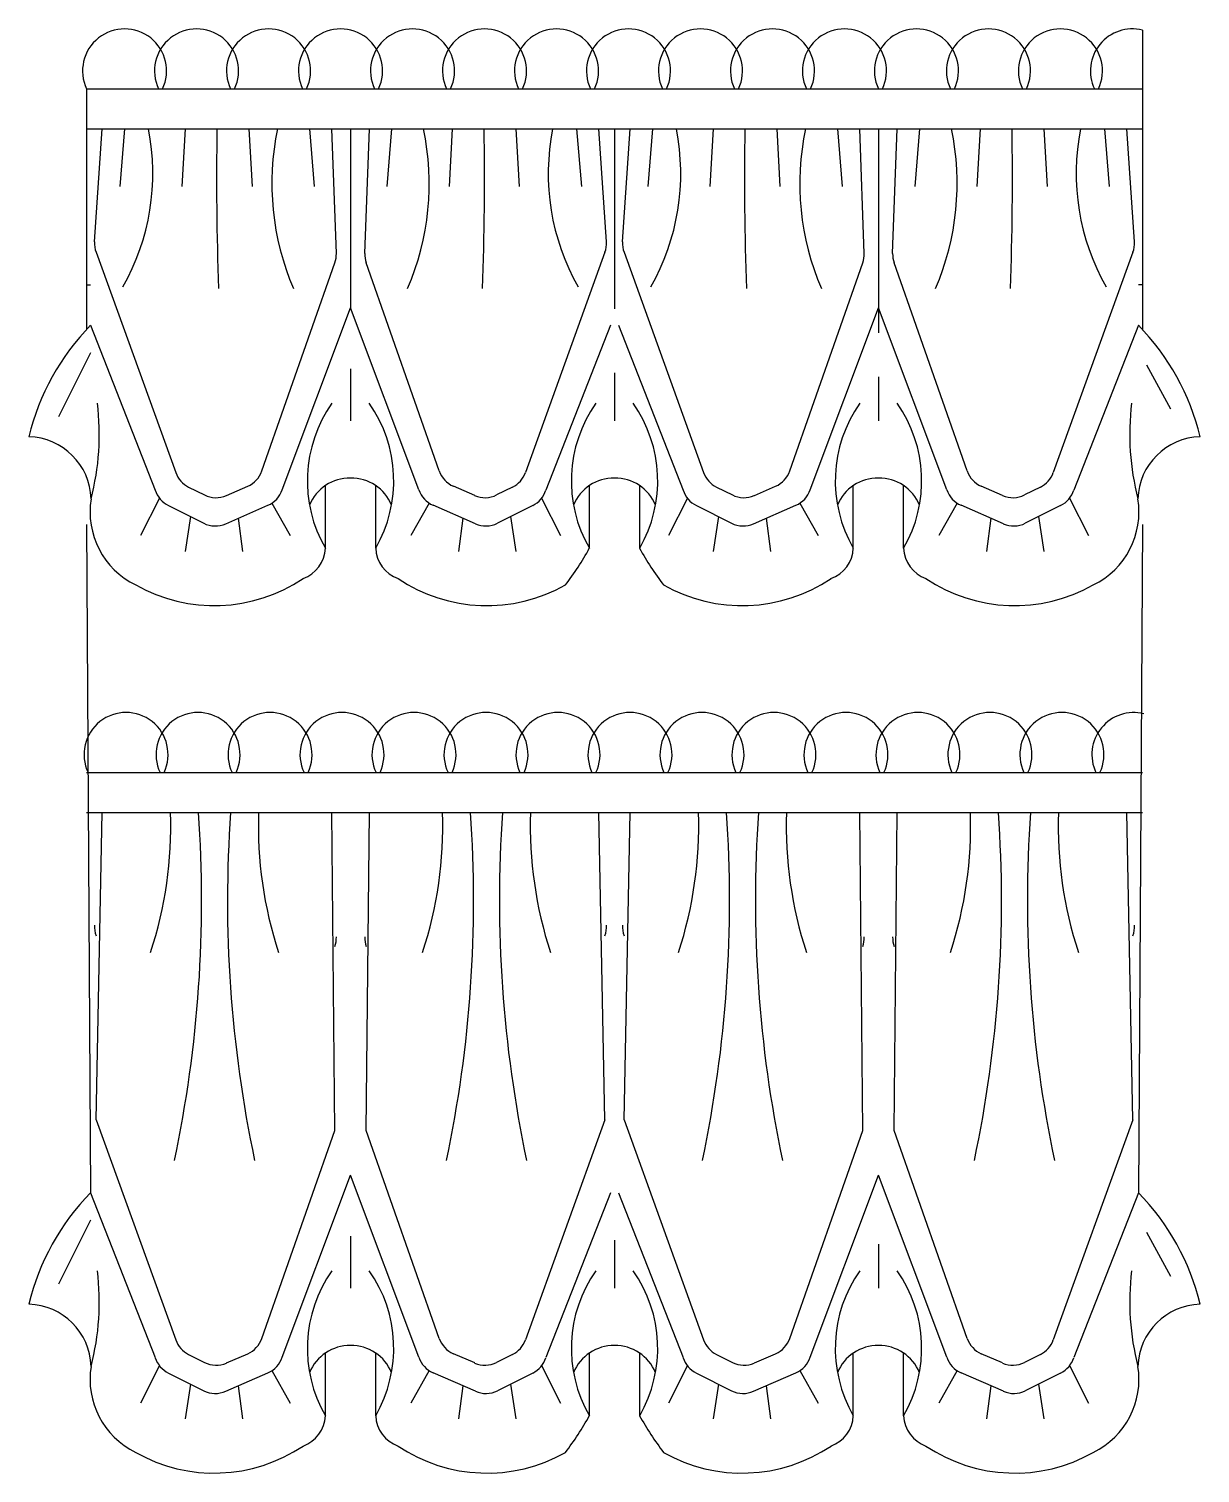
# Model space of a CAD drawing. Header units: metres. Extents: x 1702 to 2339, y 1625 to 2410.
import ezdxf

# ---------------------------------------------------------------- set-up
doc = ezdxf.new("R2010")
doc.units = ezdxf.units.M
for name, color, linetype in [('3', 3, 'Continuous'), ('4', 4, 'Continuous'), ('6', 7, 'Continuous')]:
    doc.layers.add(name, color=color, linetype=linetype)

msp = doc.modelspace()

# ---------------------------------------------------------------- linework, layer by layer
at = {"layer": '3'}
for p, q in [((1754.14, 2355.95), (1751.54, 2324.56)), ((1787.09, 2355.95), (1785.35, 2324.56)), ((1821.77, 2355.95), (1823.5, 2324.56)), ((1854.71, 2355.95), (1857.31, 2324.56)), ((1869.35, 2288.25), (1866.85, 2355.95)), ((1899.43, 2355.95), (1896.83, 2324.56)), ((1932.38, 2355.95), (1930.65, 2324.56)), ((1967.06, 2355.95), (1968.79, 2324.56)), ((2000.01, 2355.95), (2002.61, 2324.56)), ((2041.29, 2355.95), (2038.69, 2324.56)), ((2074.24, 2355.95), (2072.5, 2324.56)), ((2108.92, 2355.95), (2110.65, 2324.56)), ((2141.86, 2355.95), (2144.46, 2324.56)), ((2186.59, 2355.95), (2183.98, 2324.56)), ((2219.53, 2355.95), (2217.8, 2324.56)), ((2254.21, 2355.95), (2255.95, 2324.56)), ((2287.16, 2355.95), (2289.76, 2324.56)), ((2268.18, 2155.14), (2278.49, 2134.82)), ((1738.68, 1817.11), (1742, 1984.21)), ((2302.62, 1817.11), (2299.3, 1984.21)), ((2201.4, 1687.99), (2164.22, 1786.98)), ((1735.67, 1762.47), (1718.27, 1727.69)), ((2309.97, 1755.95), (2323.03, 1732.04)), ((2164.22, 1749.43), (2164.22, 1725.51)), ((1773.12, 1683.4), (1762.81, 1663.08)), ((1834.3, 1680.68), (1844.31, 1663.08)), ((1919.85, 1680.68), (1909.84, 1663.08)), ((1981.03, 1683.4), (1991.34, 1663.08)), ((2060.27, 1683.4), (2049.96, 1663.08)), ((2121.45, 1680.68), (2131.46, 1663.08)), ((2207, 1680.68), (2196.99, 1663.08)), ((2268.18, 1683.4), (2278.49, 1663.08)), ((1790.06, 1673.34), (1787.09, 1654.41)), ((1964.09, 1673.34), (1967.06, 1654.41)), ((2077.21, 1673.34), (2074.24, 1654.41)), ((2251.24, 1673.34), (2254.21, 1654.41)), ((1816.04, 1672.47), (1818.3, 1654.41)), ((1938.11, 1672.47), (1935.85, 1654.41)), ((2103.19, 1672.47), (2105.45, 1654.41)), ((2225.26, 1672.47), (2223, 1654.41))]:
    msp.add_line(p, q, dxfattribs=at)
for centre, radius, start, end in [((1644.76, 2331.59), 124.78, 330.41, 11.26), ((3410.29, 2328.56), 1606.09, 179.02, 182.12), ((1978.54, 2326.19), 144.26, 168.1, 203.31), ((1775.61, 2326.19), 144.26, 336.69, 11.9), ((343.86, 2328.56), 1606.09, 357.88, 0.98), ((2109.38, 2331.59), 124.78, 168.74, 209.59), ((1931.91, 2331.59), 124.78, 330.41, 11.26), ((3697.44, 2328.56), 1606.09, 179.02, 182.12), ((2265.69, 2326.19), 144.26, 168.1, 203.31), ((2062.76, 2326.19), 144.26, 336.69, 11.9), ((631.01, 2328.56), 1606.09, 357.88, 0.98), ((2396.53, 2331.59), 124.78, 168.74, 209.59), ((1754.97, 2015.72), 22.86, 334.69, 205.31), ((1794.13, 2015.72), 22.86, 334.69, 205.31), ((1833.29, 2015.72), 22.86, 334.69, 205.31), ((1872.44, 2015.72), 22.86, 334.69, 205.31), ((1911.6, 2015.72), 22.86, 334.69, 205.31), ((1950.76, 2015.72), 22.86, 334.69, 205.31), ((1989.91, 2015.72), 22.86, 334.69, 205.31), ((2029.07, 2015.72), 22.86, 334.69, 205.31), ((2068.23, 2015.72), 22.86, 334.69, 205.31), ((2107.38, 2015.72), 22.86, 334.69, 205.31), ((2146.54, 2015.72), 22.86, 334.69, 205.31), ((2185.7, 2015.72), 22.86, 334.69, 205.31), ((2224.85, 2015.72), 22.86, 334.69, 205.31), ((2264.01, 2015.72), 22.86, 334.69, 205.31), ((2303.17, 2015.72), 22.86, 76.24, 205.31), ((1559.46, 1976.8), 219.85, 341.8, 1.93), ((1110.62, 1936.38), 685.46, 348.1, 4), ((2495.6, 1936.38), 685.46, 176, 191.9), ((2046.76, 1976.8), 219.85, 178.07, 198.2), ((1707.38, 1976.8), 219.85, 341.8, 1.93), ((1258.55, 1936.38), 685.46, 348.1, 4), ((2643.53, 1936.38), 685.46, 176, 191.9), ((2194.69, 1976.8), 219.85, 178.07, 198.2), ((1846.61, 1976.8), 219.85, 341.8, 1.93), ((1397.77, 1936.38), 685.46, 348.1, 4), ((2782.75, 1936.38), 685.46, 176, 191.9), ((2333.92, 1976.8), 219.85, 178.07, 198.2), ((1994.53, 1976.8), 219.85, 341.8, 1.93), ((1545.7, 1936.38), 685.46, 348.1, 4), ((2930.68, 1936.38), 685.46, 176, 191.9), ((2481.84, 1976.8), 219.85, 178.07, 198.2), ((1601.3, 1718.1), 139.13, 345.39, 6.97), ((2440, 1718.1), 139.13, 173.03, 194.61)]:
    msp.add_arc(centre, radius, start, end, dxfattribs=at)
at = {"layer": '4'}
for p, q in [((2307.8, 2409.67), (2307.8, 2246.9)), ((1733.5, 2377.69), (1733.5, 2246.9)), ((1733.5, 2140.73), (1735.67, 1777.44)), ((2307.8, 2140.73), (2305.62, 1777.44)), ((1863.38, 1656.15), (1863.38, 1690.25)), ((1890.76, 1656.15), (1890.76, 1690.25)), ((2006.96, 1656.15), (2006.96, 1690.25)), ((2034.34, 1656.15), (2034.34, 1690.25)), ((2150.53, 1656.15), (2150.53, 1690.25)), ((2177.92, 1656.15), (2177.92, 1690.25))]:
    msp.add_line(p, q, dxfattribs=at)
for centre, radius, start, end in [((1754.17, 2387.46), 22.86, 334.69, 205.31), ((1793.32, 2387.46), 22.86, 334.69, 205.31), ((1832.48, 2387.46), 22.86, 334.69, 205.31), ((1871.64, 2387.46), 22.86, 334.69, 205.31), ((1910.79, 2387.46), 22.86, 334.69, 205.31), ((1949.95, 2387.46), 22.86, 334.69, 205.31), ((1989.11, 2387.46), 22.86, 334.69, 205.31), ((2028.26, 2387.46), 22.86, 334.69, 205.31), ((2067.42, 2387.46), 22.86, 334.69, 205.31), ((2106.58, 2387.46), 22.86, 334.69, 205.31), ((2145.73, 2387.46), 22.86, 334.69, 205.31), ((2184.89, 2387.46), 22.86, 334.69, 205.31), ((2224.05, 2387.46), 22.86, 334.69, 205.31), ((2263.2, 2387.46), 22.86, 334.69, 205.31), ((2302.36, 2387.46), 22.86, 76.24, 205.31), ((1829.76, 2157.52), 131.36, 135.75, 166.34), ((2211.53, 2157.52), 131.36, 13.66, 44.25), ((1701.14, 2153.74), 34.81, 1.66, 88.38), ((2340.16, 2153.74), 34.81, 91.62, 178.34), ((1829.76, 1685.79), 131.36, 135.75, 166.34), ((2211.53, 1685.79), 131.36, 13.66, 44.25), ((1701.14, 1682), 34.81, 1.66, 88.38), ((2340.16, 1682), 34.81, 91.62, 178.34), ((1779.59, 1675.97), 44.22, 170.84, 244), ((2261.7, 1675.97), 44.22, 296, 9.16), ((1845.12, 1656.91), 18.28, 289.58, 357.62), ((1878.92, 1725.59), 145.65, 322.15, 331.53), ((2162.37, 1725.59), 145.65, 208.47, 217.85), ((2132.27, 1656.91), 18.28, 289.58, 357.62), ((2196.18, 1656.91), 18.28, 182.38, 250.42), ((1802.93, 1711.58), 86.62, 240.46, 303.91), ((1951.22, 1711.58), 86.62, 236.09, 299.54), ((2090.08, 1711.58), 86.62, 240.46, 303.91), ((2238.37, 1711.58), 86.62, 236.09, 299.54)]:
    msp.add_arc(centre, radius, start, end, dxfattribs=at)
at = {"layer": '6'}
for p, q in [((1733.5, 2377.69), (2307.8, 2377.69)), ((1733.5, 2355.95), (2307.8, 2355.95)), ((1737.87, 2294.6), (1742, 2355.95)), ((1877.07, 2355.95), (1877.07, 2258.71)), ((1884.79, 2288.25), (1887.3, 2355.95)), ((2016.28, 2294.6), (2012.14, 2355.95)), ((2020.65, 2355.95), (2020.65, 2258.12)), ((2025.02, 2294.6), (2029.15, 2355.95)), ((2156.5, 2288.25), (2154, 2355.95)), ((2164.22, 2355.95), (2164.22, 2245.08)), ((2171.94, 2288.25), (2174.45, 2355.95)), ((2303.43, 2294.6), (2299.3, 2355.95)), ((1738.68, 2288.85), (1781.99, 2169.09)), ((2015.47, 2288.85), (1972.16, 2169.09)), ((2025.83, 2288.85), (2069.14, 2169.09)), ((2302.62, 2288.85), (2259.31, 2169.09)), ((1828.8, 2169.91), (1868.57, 2283.05)), ((1925.34, 2169.91), (1885.58, 2283.05)), ((2115.95, 2169.91), (2155.72, 2283.05)), ((2212.49, 2169.91), (2172.73, 2283.05)), ((1733.5, 2271.17), (1735.67, 2271.17)), ((2307.8, 2271.17), (2305.62, 2271.17)), ((1839.9, 2159.73), (1877.07, 2258.71)), ((1914.25, 2159.73), (1877.07, 2258.71)), ((2127.05, 2159.73), (2164.22, 2258.71)), ((2201.4, 2159.73), (2164.22, 2258.71)), ((1735.67, 2249.18), (1770.86, 2159.48)), ((2018.47, 2249.18), (1983.29, 2159.48)), ((2022.82, 2249.18), (2058.01, 2159.48)), ((2305.62, 2249.18), (2270.44, 2159.48)), ((1735.67, 2234.21), (1718.27, 2199.43)), ((1877.07, 2225.51), (1877.07, 2197.25)), ((2020.65, 2223.34), (2020.65, 2197.25)), ((2309.97, 2227.69), (2323.03, 2203.78)), ((2164.22, 2221.17), (2164.22, 2197.25)), ((1788.99, 2161.18), (1797.6, 2156.88)), ((1809.56, 2156.57), (1821.14, 2161.64)), ((1863.38, 2127.89), (1863.38, 2161.99)), ((1890.76, 2127.89), (1890.76, 2161.99)), ((1944.59, 2156.57), (1933.01, 2161.64)), ((1965.16, 2161.18), (1956.55, 2156.88)), ((2006.96, 2127.89), (2006.96, 2161.99)), ((2034.34, 2127.89), (2034.34, 2161.99)), ((2076.14, 2161.18), (2084.75, 2156.88)), ((2096.71, 2156.57), (2108.29, 2161.64)), ((2150.53, 2127.89), (2150.53, 2161.99)), ((2177.92, 2127.89), (2177.92, 2161.99)), ((2231.74, 2156.57), (2220.16, 2161.64)), ((2252.31, 2161.18), (2243.7, 2156.88)), ((1773.12, 2155.14), (1762.81, 2134.82)), ((1834.3, 2152.42), (1844.31, 2134.82)), ((1919.85, 2152.42), (1909.84, 2134.82)), ((1981.03, 2155.14), (1991.34, 2134.82)), ((2060.27, 2155.14), (2049.96, 2134.82)), ((2121.45, 2152.42), (2131.46, 2134.82)), ((2207, 2152.42), (2196.99, 2134.82)), ((1778.01, 2151.1), (1797.2, 2141.51)), ((1790.06, 2145.08), (1787.09, 2126.15)), ((1809.16, 2141.2), (1832.17, 2151.26)), ((1816.04, 2144.21), (1818.3, 2126.15)), ((1944.99, 2141.2), (1921.98, 2151.26)), ((1938.11, 2144.21), (1935.85, 2126.15)), ((1976.14, 2151.1), (1956.94, 2141.51)), ((1964.09, 2145.08), (1967.06, 2126.15)), ((2065.16, 2151.1), (2084.35, 2141.51)), ((2077.21, 2145.08), (2074.24, 2126.15)), ((2096.31, 2141.2), (2119.32, 2151.26)), ((2103.19, 2144.21), (2105.45, 2126.15)), ((2232.14, 2141.2), (2209.13, 2151.26)), ((2225.26, 2144.21), (2223, 2126.15)), ((2263.29, 2151.1), (2244.09, 2141.51)), ((2251.24, 2145.08), (2254.21, 2126.15)), ((1733.5, 2005.95), (2307.8, 2005.95)), ((1733.5, 1984.21), (2307.8, 1984.21)), ((1868.57, 1811.31), (1866.85, 1984.21)), ((1885.58, 1811.31), (1887.3, 1984.21)), ((2015.47, 1817.11), (2012.14, 1984.21)), ((2025.83, 1817.11), (2029.15, 1984.21)), ((2155.72, 1811.31), (2154, 1984.21)), ((2172.73, 1811.31), (2174.45, 1984.21)), ((1738.68, 1817.11), (1781.99, 1697.35)), ((2015.47, 1817.11), (1972.16, 1697.35)), ((2025.83, 1817.11), (2069.14, 1697.35)), ((2302.62, 1817.11), (2259.31, 1697.35)), ((1828.8, 1698.17), (1868.57, 1811.31)), ((1925.34, 1698.17), (1885.58, 1811.31)), ((2115.95, 1698.17), (2155.72, 1811.31)), ((2212.49, 1698.17), (2172.73, 1811.31)), ((1839.9, 1687.99), (1877.07, 1786.98)), ((1914.25, 1687.99), (1877.07, 1786.98)), ((2127.05, 1687.99), (2164.22, 1786.98)), ((1735.67, 1777.44), (1770.86, 1687.74)), ((2018.47, 1777.44), (1983.29, 1687.74)), ((2022.82, 1777.44), (2058.01, 1687.74)), ((2305.62, 1777.44), (2270.44, 1687.74)), ((1877.07, 1753.78), (1877.07, 1725.51)), ((2020.65, 1751.6), (2020.65, 1725.51)), ((1788.99, 1689.44), (1797.6, 1685.14)), ((1809.56, 1684.84), (1821.14, 1689.9)), ((1944.59, 1684.84), (1933.01, 1689.9)), ((1965.16, 1689.44), (1956.55, 1685.14)), ((2076.14, 1689.44), (2084.75, 1685.14)), ((2096.71, 1684.84), (2108.29, 1689.9)), ((2231.74, 1684.84), (2220.16, 1689.9)), ((2252.31, 1689.44), (2243.7, 1685.14)), ((1778.01, 1679.36), (1797.2, 1669.77)), ((1809.16, 1669.46), (1832.17, 1679.52)), ((1944.99, 1669.46), (1921.98, 1679.52)), ((1976.14, 1679.36), (1956.94, 1669.77)), ((2065.16, 1679.36), (2084.35, 1669.77)), ((2096.31, 1669.46), (2119.32, 1679.52)), ((2232.14, 1669.46), (2209.13, 1679.52)), ((2263.29, 1679.36), (2244.09, 1669.77))]:
    msp.add_line(p, q, dxfattribs=at)
for centre, radius, start, end in [((1751.95, 2293.65), 14.11, 176.14, 199.89), ((2002.2, 2293.65), 14.11, 340.11, 3.86), ((2039.1, 2293.65), 14.11, 176.14, 199.89), ((2289.35, 2293.65), 14.11, 340.11, 3.86), ((1855.25, 2287.73), 14.11, 340.64, 2.12), ((1898.89, 2287.73), 14.11, 177.88, 199.36), ((2142.4, 2287.73), 14.11, 340.64, 2.12), ((2186.04, 2287.73), 14.11, 177.88, 199.36), ((1601.3, 2189.83), 139.13, 345.39, 6.97), ((1927.07, 2164.58), 73.5, 145.01, 209.95), ((1827.08, 2164.58), 73.5, 330.05, 34.99), ((2070.65, 2164.58), 73.5, 145.01, 209.95), ((1970.65, 2164.58), 73.5, 330.05, 34.99), ((2214.22, 2164.58), 73.5, 145.01, 209.95), ((2114.23, 2164.58), 73.5, 330.05, 34.99), ((2440, 2189.83), 139.13, 173.03, 194.61), ((1795.29, 2173.8), 14.11, 199.51, 243.45), ((1815.48, 2174.56), 14.11, 293.62, 340.75), ((1938.66, 2174.56), 14.11, 199.25, 246.38), ((1958.86, 2173.8), 14.11, 296.55, 340.49), ((2082.44, 2173.8), 14.11, 199.51, 243.45), ((2102.63, 2174.56), 14.11, 293.62, 340.75), ((2225.81, 2174.56), 14.11, 199.25, 246.38), ((2246.01, 2173.8), 14.11, 296.55, 340.49), ((1876.6, 2142.55), 23.51, 88.84, 158.17), ((1877.55, 2142.55), 23.51, 21.83, 91.16), ((2020.18, 2142.55), 23.51, 88.84, 158.17), ((2021.12, 2142.55), 23.51, 21.83, 91.16), ((2163.75, 2142.55), 23.51, 88.84, 158.17), ((2164.7, 2142.55), 23.51, 21.83, 91.16), ((1779.59, 2147.71), 44.22, 170.84, 244), ((1784.32, 2163.72), 14.11, 197.49, 243.45), ((1803.9, 2169.5), 14.11, 243.45, 293.62), ((1826.52, 2164.19), 14.11, 293.62, 341.55), ((1927.63, 2164.19), 14.11, 198.45, 246.38), ((1950.24, 2169.5), 14.11, 246.38, 296.55), ((1969.83, 2163.72), 14.11, 296.55, 342.51), ((2071.47, 2163.72), 14.11, 197.49, 243.45), ((2091.05, 2169.5), 14.11, 243.45, 293.62), ((2113.67, 2164.19), 14.11, 293.62, 341.55), ((2214.78, 2164.19), 14.11, 198.45, 246.38), ((2237.39, 2169.5), 14.11, 246.38, 296.55), ((2256.98, 2163.72), 14.11, 296.55, 342.51), ((2261.7, 2147.71), 44.22, 296, 9.16), ((1803.51, 2154.13), 14.11, 243.45, 293.62), ((1950.64, 2154.13), 14.11, 246.38, 296.55), ((2090.66, 2154.13), 14.11, 243.45, 293.62), ((2237.79, 2154.13), 14.11, 246.38, 296.55), ((1845.12, 2128.65), 18.28, 289.58, 357.62), ((1909.03, 2128.65), 18.28, 182.38, 250.42), ((1878.92, 2197.33), 145.65, 322.15, 331.53), ((2162.37, 2197.33), 145.65, 208.47, 217.85), ((2132.27, 2128.65), 18.28, 289.58, 357.62), ((2196.18, 2128.65), 18.28, 182.38, 250.42), ((1802.93, 2183.32), 86.62, 240.46, 303.91), ((1951.22, 2183.32), 86.62, 236.09, 299.54), ((2090.08, 2183.32), 86.62, 240.46, 303.91), ((2238.37, 2183.32), 86.62, 236.09, 299.54), ((1751.95, 1921.91), 14.11, 176.14, 199.89), ((1855.25, 1915.99), 14.11, 340.64, 2.12), ((1898.89, 1915.99), 14.11, 177.88, 199.36), ((2002.2, 1921.91), 14.11, 340.11, 3.86), ((2039.1, 1921.91), 14.11, 176.14, 199.89), ((2142.4, 1915.99), 14.11, 340.64, 2.12), ((2186.04, 1915.99), 14.11, 177.88, 199.36), ((2289.35, 1921.91), 14.11, 340.11, 3.86), ((1927.07, 1692.84), 73.5, 145.01, 209.95), ((1827.08, 1692.84), 73.5, 330.05, 34.99), ((2070.65, 1692.84), 73.5, 145.01, 209.95), ((1970.65, 1692.84), 73.5, 330.05, 34.99), ((2214.22, 1692.84), 73.5, 145.01, 209.95), ((2114.23, 1692.84), 73.5, 330.05, 34.99), ((1795.29, 1702.07), 14.11, 199.51, 243.45), ((1815.48, 1702.83), 14.11, 293.62, 340.75), ((1938.66, 1702.83), 14.11, 199.25, 246.38), ((1958.86, 1702.07), 14.11, 296.55, 340.49), ((2082.44, 1702.07), 14.11, 199.51, 243.45), ((2102.63, 1702.83), 14.11, 293.62, 340.75), ((2225.81, 1702.83), 14.11, 199.25, 246.38), ((2246.01, 1702.07), 14.11, 296.55, 340.49), ((1876.6, 1670.81), 23.51, 88.84, 158.17), ((1877.55, 1670.81), 23.51, 21.83, 91.16), ((2020.18, 1670.81), 23.51, 88.84, 158.17), ((2021.12, 1670.81), 23.51, 21.83, 91.16), ((2163.75, 1670.81), 23.51, 88.84, 158.17), ((2164.7, 1670.81), 23.51, 21.83, 91.16), ((1784.32, 1691.98), 14.11, 197.49, 243.45), ((1803.9, 1697.76), 14.11, 243.45, 293.62), ((1826.52, 1692.45), 14.11, 293.62, 341.55), ((1927.63, 1692.45), 14.11, 198.45, 246.38), ((1950.24, 1697.76), 14.11, 246.38, 296.55), ((1969.83, 1691.98), 14.11, 296.55, 342.51), ((2071.47, 1691.98), 14.11, 197.49, 243.45), ((2091.05, 1697.76), 14.11, 243.45, 293.62), ((2113.67, 1692.45), 14.11, 293.62, 341.55), ((2214.78, 1692.45), 14.11, 198.45, 246.38), ((2237.39, 1697.76), 14.11, 246.38, 296.55), ((2256.98, 1691.98), 14.11, 296.55, 342.51), ((1803.51, 1682.39), 14.11, 243.45, 293.62), ((1950.64, 1682.39), 14.11, 246.38, 296.55), ((2090.66, 1682.39), 14.11, 243.45, 293.62), ((2237.79, 1682.39), 14.11, 246.38, 296.55), ((1909.03, 1656.91), 18.28, 182.38, 250.42)]:
    msp.add_arc(centre, radius, start, end, dxfattribs=at)

doc.saveas('drawing.dxf')
